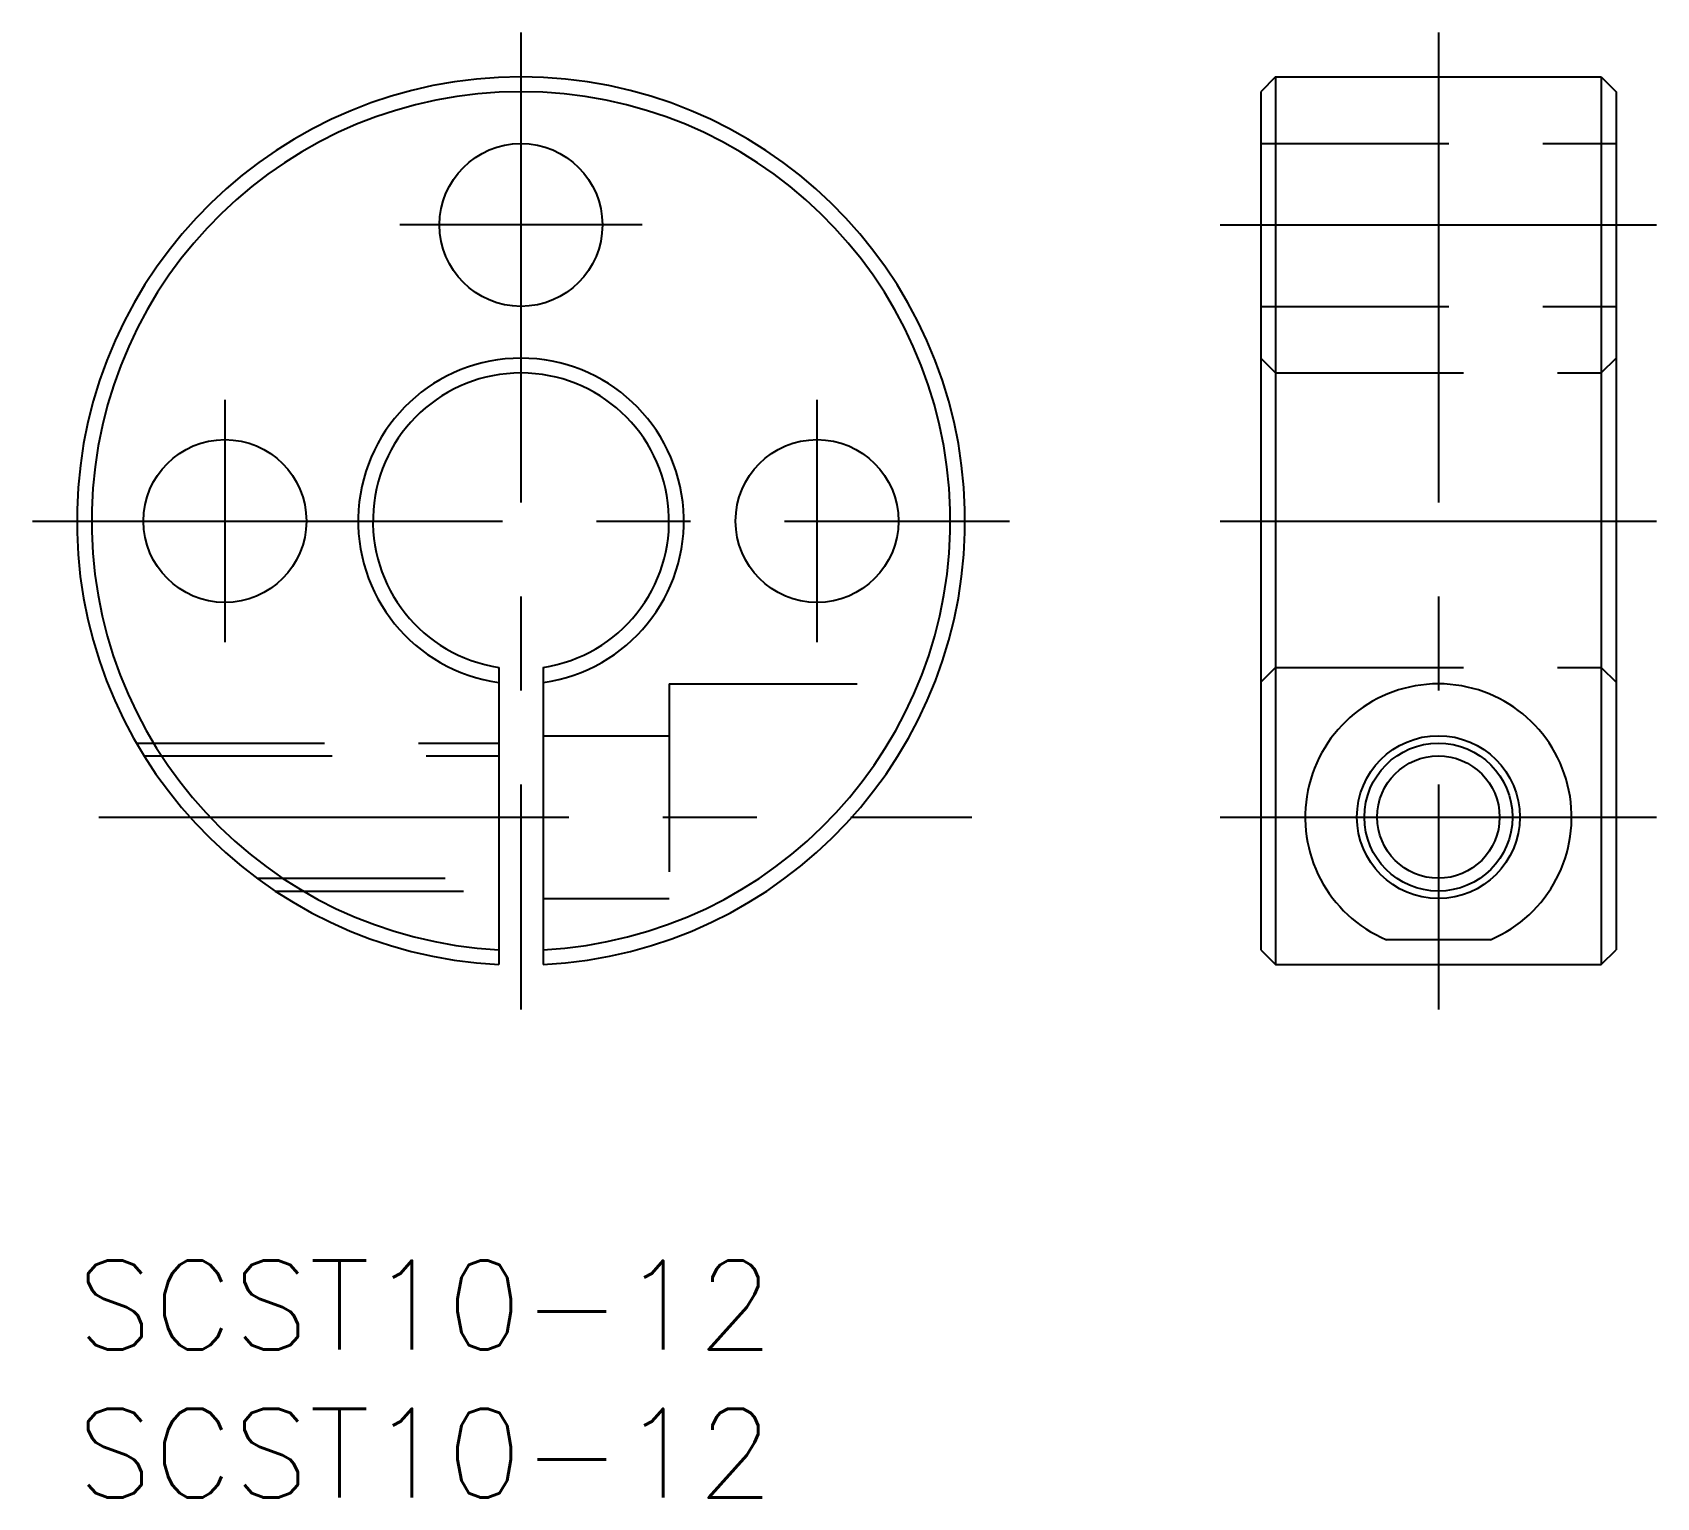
# Model space of a CAD drawing. Extents: x -1.5 to 53.4, y -8 to 41.5.
import ezdxf

# ---------------------------------------------------------------- set-up
doc = ezdxf.new("R2010")
doc.units = 0
doc.header["$LTSCALE"] = 0.5
doc.linetypes.add('CENTER', pattern=[50.8, 31.75, -6.35, 6.35, -6.35])
doc.linetypes.add('DASHED', pattern=[19.05, 12.7, -6.35])
for name, color, linetype in [('MSM_CENTER', 1, 'CENTER'), ('MSM_CONTINUOUS', 7, 'CONTINUOUS'), ('MSM_DASHED', 4, 'DASHED'), ('MSM_NARROW', 5, 'CONTINUOUS'), ('MSM_PART_NUMBER', 7, 'CONTINUOUS')]:
    doc.layers.add(name, color=color, linetype=linetype)
doc.styles.get("Standard").update_dxf_attribs({"font": 'txt.shx', "height": 3, "bigfont": 'bigfont.shx'})

# ---------------------------------------------------------------- blocks, each defined once
blk = doc.blocks.new('*U3')
at = {"layer": 'MSM_PART_NUMBER'}
blk.add_text('SCST10-12', height=3, dxfattribs=at).set_placement((0, -3))
blk = doc.blocks.new('*U4')
at = {"layer": 'MSM_PART_NUMBER'}
blk.add_text('SCST10-12', height=3, dxfattribs=at).set_placement((0, -8))

msp = doc.modelspace()

# ---------------------------------------------------------------- linework, layer by layer
at = {"layer": 'MSM_CENTER'}
for p, q in [((15, 41.481), (15, 8.481)), ((45.987, 41.481), (45.987, 8.481)), ((19.091, 34.981), (10.909, 34.981)), ((38.62, 34.981), (53.354, 34.981)), ((5, 29.072), (5, 20.891)), ((25, 20.891), (25, 29.072)), ((-1.5, 24.981), (31.5, 24.981)), ((38.62, 24.981), (53.354, 24.981)), ((0.739, 14.981), (30.226, 14.981)), ((38.62, 14.981), (53.354, 14.981))]:
    msp.add_line(p, q, dxfattribs=at)
at = {"layer": 'MSM_CONTINUOUS'}
for p, q in [((40.487, 39.981), (39.987, 39.481)), ((40.487, 39.981), (40.487, 10)), ((40.487, 39.981), (51.487, 39.981)), ((51.487, 39.981), (51.487, 10)), ((51.487, 39.981), (51.987, 39.481)), ((39.987, 39.481), (39.987, 10.501)), ((51.987, 39.481), (51.987, 10.501)), ((14.25, 20.038), (14.25, 10)), ((15.75, 20.038), (15.75, 10)), ((39.987, 10.501), (40.487, 10)), ((47.745, 10.839), (44.228, 10.839)), ((51.487, 10), (51.987, 10.501)), ((40.487, 10), (51.487, 10))]:
    msp.add_line(p, q, dxfattribs=at)
for centre, radius in [((15, 34.981), 2.75), ((5, 24.981), 2.75), ((25, 24.981), 2.75), ((45.987, 14.981), 2.75), ((45.987, 14.981), 2.067)]:
    msp.add_circle(centre, radius, dxfattribs=at)
for centre, radius, start, end in [((15, 24.981), 15, 272.866, 267.134), ((15, 24.981), 14.5, 272.9649, 267.0351), ((15, 24.981), 5.5, 277.8375, 262.1625), ((15, 24.981), 5, 278.6269, 261.3731), ((45.987, 14.981), 4.5, 293.0044, 246.9956)]:
    msp.add_arc(centre, radius, start, end, dxfattribs=at)
at = {"layer": 'MSM_DASHED'}
for p, q in [((39.987, 37.731), (51.987, 37.731)), ((39.987, 32.231), (51.987, 32.231)), ((39.987, 30.481), (40.487, 29.981)), ((51.487, 29.981), (51.987, 30.481)), ((40.487, 29.981), (51.487, 29.981)), ((39.987, 19.533), (40.487, 20.038)), ((40.487, 20.038), (51.487, 20.038)), ((51.487, 20.038), (51.987, 19.533)), ((20, 19.481), (28.955, 19.481)), ((20, 19.481), (20, 10.839)), ((15.75, 17.731), (20, 17.731)), ((2.01, 17.481), (14.25, 17.481)), ((2.269, 17.048), (14.25, 17.048)), ((6.09, 12.914), (14.25, 12.914)), ((6.708, 12.481), (14.25, 12.481)), ((15.75, 12.231), (20, 12.231))]:
    msp.add_line(p, q, dxfattribs=at)
at = {"layer": 'MSM_NARROW'}
msp.add_circle((45.987, 14.981), 2.5, dxfattribs=at)

# ---------------------------------------------------------------- block references
at = {"layer": 'MSM_CONTINUOUS'}
for name in ['*U3', '*U4']:
    msp.add_blockref(name, (0, 0), dxfattribs=at)

doc.saveas('drawing.dxf')
